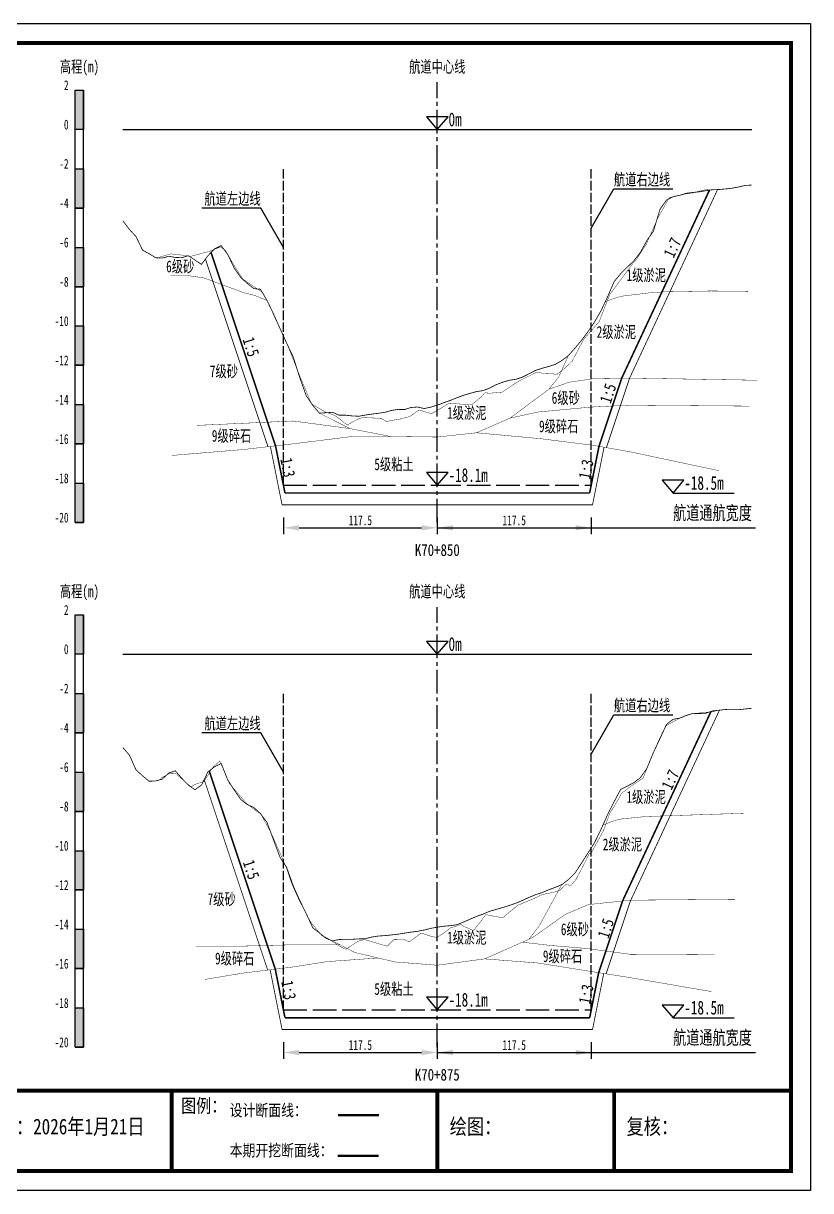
# Model space of a CAD drawing. Header units: millimetres. Extents: x 0 to 1680, y -8762 to 0.
# Drawn here: x 849.7 to 1050, y -6534 to -6237 of the extents above; entities that cross this region are included whole.
import ezdxf
from ezdxf.enums import TextEntityAlignment as Align

# ---------------------------------------------------------------- set-up
doc = ezdxf.new("R2010")
doc.units = ezdxf.units.MM
for name, pattern in [('ACAD_ISO02W100', [15, 12, -3]), ('ACAD_ISO05W100', [33, 24, -3, 0, -3, 0, -3]), ('CENTER2', [1.125, 0.75, -0.125, 0.125, -0.125])]:
    doc.linetypes.add(name, pattern=pattern)
for name, color, linetype in [('0-桩号', 1, 'Continuous'), ('0-航道左右边线标注', 8, 'Continuous'), ('1-疏浚底高', 7, 'Continuous'), ('1-通航宽度', 7, 'Continuous'), ('1-通航底高', 7, 'Continuous'), ('202601', 5, 'Continuous'), ('DMX', 20, 'Continuous'), ('L1', 7, 'Continuous'), ('图幅外框线', 145, 'Continuous'), ('地质分层', 6, 'Continuous'), ('坡比', 1, 'Continuous'), ('尺寸标注', 1, 'Continuous'), ('开挖线', 4, 'Continuous'), ('标尺', 7, 'Continuous'), ('超挖线', 3, 'Continuous'), ('辅助框', 7, 'Continuous'), ('通航底面线', 7, 'ACAD_ISO02W100')]:
    doc.layers.add(name, color=color, linetype=linetype)
doc.styles.get("Standard").update_dxf_attribs({"font": 'arial.ttf'})
doc.styles.add('仿宋', font='仿宋_GB2312.ttf', dxfattribs={"width": 0.8})
doc.styles.add('仿宋GB2312', font='仿宋_GB2312.ttf', dxfattribs={"width": 0.7, "height": 2.5})
doc.styles.add('仿宋体', font='仿宋_GB2312.ttf', dxfattribs={"width": 0.8})
doc.dimstyles.new('2000', dxfattribs={"dimtxt": 3, "dimasz": 2.5, "dimexe": 1.25, "dimexo": 0.625, "dimtad": 1, "dimlfac": 2, "dimdsep": 46, "dimtxsty": 'Standard', "dimcen": 2.5, "dimadec": 0, "dimazin": 0, "dimtfac": 1, "dimtmove": 0, "dimatfit": 3, "dimfxl": 0, "dimarcsym": 0})

# ---------------------------------------------------------------- blocks, each defined once
blk = doc.blocks.new('标尺')
at = {"layer": '标尺', "linetype": 'Continuous'}
for points in [[(-2.11667, 100), (0, 100), (0, 90), (-2.11667, 90)], [(-2.11667, 80), (0, 80), (0, 70), (-2.11667, 70)], [(-2.11667, 60), (0, 60), (0, 50), (-2.11667, 50)], [(-2.11667, 40), (0, 40), (0, 30), (-2.11667, 30)], [(-2.11667, 20), (0, 20), (0, 10), (-2.11667, 10)], [(-2.11667, 0), (0, 0), (0, -10), (-2.11667, -10)]]:
    blk.add_hatch(color=256, dxfattribs=at).paths.add_polyline_path(points)
for p, q in [((-2.11667, -10), (-2.11667, 100)), ((0, -10), (0, 100)), ((-2.11667, 80), (0, 80)), ((-2.11667, 70), (0, 70)), ((-2.11667, 60), (0, 60)), ((-2.11667, 50), (0, 50)), ((-2.11667, 40), (0, 40)), ((-2.11667, 30), (0, 30)), ((-2.11667, 20), (0, 20)), ((-2.11667, 10), (0, 10)), ((-2.11667, 0), (0, 0)), ((-2.11667, -10), (0, -10))]:
    blk.add_line(p, q, dxfattribs=at)
at = {"layer": '标尺'}
for points in [[(-2.11667, 100), (0, 100), (0, 90), (-2.11667, 90)], [(-2.11667, 100), (0, 100), (0, 90), (-2.11667, 90)], [(-2.11667, 80), (0, 80), (0, 70), (-2.11667, 70)], [(-2.11667, 80), (0, 80), (0, 70), (-2.11667, 70)], [(-2.11667, 60), (0, 60), (0, 50), (-2.11667, 50)], [(-2.11667, 60), (0, 60), (0, 50), (-2.11667, 50)], [(-2.11667, 40), (0, 40), (0, 30), (-2.11667, 30)], [(-2.11667, 40), (0, 40), (0, 30), (-2.11667, 30)], [(-2.11667, 20), (0, 20), (0, 10), (-2.11667, 10)], [(-2.11667, 20), (0, 20), (0, 10), (-2.11667, 10)], [(-2.11667, 0), (0, 0), (0, -10), (-2.11667, -10)], [(-2.11667, 0), (0, 0), (0, -10), (-2.11667, -10)]]:
    blk.add_lwpolyline(points, close=True, dxfattribs=at)
at = {"layer": '标尺', "style": '仿宋GB2312', "width": 0.7}
blk.add_text('高程(m)', height=3, dxfattribs=at).set_placement((-1.05833, 106), align=Align.MIDDLE_CENTER)
for s, p in [('2', (-3.81667, 100)), ('0', (-3.81667, 90)), ('-2', (-3.81667, 80)), ('-4', (-3.81667, 70)), ('-6', (-3.81667, 60)), ('-8', (-3.81667, 50)), ('-10', (-3.81667, 40)), ('-12', (-3.81667, 30)), ('-14', (-3.81667, 20)), ('-16', (-3.81667, 10)), ('-18', (-3.81667, 0)), ('-20', (-3.81667, -10))]:
    blk.add_text(s, height=2.5, dxfattribs=at).set_placement(p, align=Align.RIGHT)
blk = doc.blocks.new('通航底高')
at = {"layer": '1-通航底高'}
for p, q in [((-2.76, 3.23), (0, 0)), ((2.76, 3.23), (-2.76, 3.23)), ((0, 0), (2.76, 3.23))]:
    blk.add_line(p, q, dxfattribs=at)
at = {"layer": '1-通航底高', "style": '仿宋', "width": 0.7}
blk.add_attdef('通航底高', (2.86, 0.82), '', height=3.5, dxfattribs=at)
blk = doc.blocks.new('疏浚底高')
at = {"layer": '1-疏浚底高'}
for p, q in [((-2.76, 3.23), (0, 0)), ((2.76, 3.23), (-2.76, 3.23)), ((0, 0), (2.76, 3.23)), ((0, 0), (15.51, 0))]:
    blk.add_line(p, q, dxfattribs=at)
at = {"layer": '1-疏浚底高', "style": '仿宋', "width": 0.7}
blk.add_attdef('疏浚底高', (2.86, 0.82), '', height=3.5, dxfattribs=at)
blk = doc.blocks.new('*D262')
at = {"layer": 'Defpoints', "color": 0}
for p in [(915.83, -6354.5), (955, -6354.5), (955, -6365.35)]:
    blk.add_point(p, dxfattribs=at)
at = {"layer": '尺寸标注', "color": 0, "lineweight": -2, "ltscale": 0.5}
for p, q in [((915.83, -6362.75), (915.83, -6366.95)), ((955, -6362.75), (955, -6366.95)), ((919.83, -6365.35), (951, -6365.35))]:
    blk.add_line(p, q, dxfattribs=at)
at = {"layer": '尺寸标注', "color": 0}
for points in [[(919.83, -6364.69), (919.83, -6366.02), (915.83, -6365.35)], [(951, -6366.02), (951, -6364.69), (955, -6365.35)]]:
    blk.add_solid(points, dxfattribs=at)
at = {"layer": '尺寸标注', "color": 0, "insert": (935.42, -6363.46), "char_height": 2.5, "attachment_point": 5, "style": '仿宋GB2312'}
blk.add_mtext('117.5', dxfattribs=at)
blk = doc.blocks.new('*D263')
at = {"layer": 'Defpoints', "color": 0}
for p in [(915.83, -6488), (955, -6488), (955, -6498.85)]:
    blk.add_point(p, dxfattribs=at)
at = {"layer": '尺寸标注', "color": 0, "lineweight": -2, "ltscale": 0.5}
for p, q in [((915.83, -6496.25), (915.83, -6500.45)), ((955, -6496.25), (955, -6500.45)), ((919.83, -6498.85), (951, -6498.85))]:
    blk.add_line(p, q, dxfattribs=at)
at = {"layer": '尺寸标注', "color": 0}
for points in [[(919.83, -6498.19), (919.83, -6499.52), (915.83, -6498.85)], [(951, -6499.52), (951, -6498.19), (955, -6498.85)]]:
    blk.add_solid(points, dxfattribs=at)
at = {"layer": '尺寸标注', "color": 0, "insert": (935.42, -6496.96), "char_height": 2.5, "attachment_point": 5, "style": '仿宋GB2312'}
blk.add_mtext('117.5', dxfattribs=at)
blk = doc.blocks.new('*D319')
at = {"layer": 'Defpoints', "color": 0}
for p in [(955, -6354.5), (994.17, -6354.5), (994.17, -6365.35)]:
    blk.add_point(p, dxfattribs=at)
at = {"layer": '尺寸标注', "color": 0, "lineweight": -2, "ltscale": 0.5}
for p, q in [((955, -6362.75), (955, -6366.95)), ((994.17, -6362.75), (994.17, -6366.95)), ((959, -6365.35), (990.17, -6365.35))]:
    blk.add_line(p, q, dxfattribs=at)
at = {"layer": '尺寸标注', "color": 0}
for points in [[(959, -6364.69), (959, -6366.02), (955, -6365.35)], [(990.17, -6366.02), (990.17, -6364.69), (994.17, -6365.35)]]:
    blk.add_solid(points, dxfattribs=at)
at = {"layer": '尺寸标注', "color": 0, "insert": (974.58, -6363.46), "char_height": 2.5, "attachment_point": 5, "style": '仿宋GB2312'}
blk.add_mtext('117.5', dxfattribs=at)
blk = doc.blocks.new('*D320')
at = {"layer": 'Defpoints', "color": 0}
for p in [(955, -6488), (994.17, -6488), (994.17, -6498.85)]:
    blk.add_point(p, dxfattribs=at)
at = {"layer": '尺寸标注', "color": 0, "lineweight": -2, "ltscale": 0.5}
for p, q in [((955, -6496.25), (955, -6500.45)), ((994.17, -6496.25), (994.17, -6500.45)), ((959, -6498.85), (990.17, -6498.85))]:
    blk.add_line(p, q, dxfattribs=at)
at = {"layer": '尺寸标注', "color": 0}
for points in [[(959, -6498.19), (959, -6499.52), (955, -6498.85)], [(990.17, -6499.52), (990.17, -6498.19), (994.17, -6498.85)]]:
    blk.add_solid(points, dxfattribs=at)
at = {"layer": '尺寸标注', "color": 0, "insert": (974.58, -6496.96), "char_height": 2.5, "attachment_point": 5, "style": '仿宋GB2312'}
blk.add_mtext('117.5', dxfattribs=at)

msp = doc.modelspace()

# ---------------------------------------------------------------- linework, layer by layer
at = {"layer": '0-航道左右边线标注', "linetype": 'ACAD_ISO02W100', "ltscale": 0.2}
for points in [[(915.8333, -6354.5), (915.8333, -6274)], [(994.1667, -6354.5), (994.1667, -6274)], [(915.8333, -6488), (915.8333, -6407.5)], [(994.1667, -6488), (994.1667, -6407.5)]]:
    msp.add_lwpolyline(points, dxfattribs=at)
at = {"layer": '0-航道左右边线标注'}
for points in [[(994.1667, -6289.111), (999.9402, -6279.111), (1014.9402, -6279.111)], [(915.8333, -6294), (910.0598, -6284), (895.0598, -6284)], [(994.1667, -6422.9123), (999.9402, -6412.9123), (1014.9402, -6412.9123)], [(915.8333, -6427.5), (910.0598, -6417.5), (895.0598, -6417.5)]]:
    msp.add_lwpolyline(points, dxfattribs=at)
at = {"layer": '1-通航宽度'}
for points in [[(955, -6365.35), (1036, -6365.35)], [(955, -6498.85), (1036, -6498.85)]]:
    msp.add_lwpolyline(points, dxfattribs=at)
at = {"layer": '202601', "color": 1, "linetype": 'Continuous', "const_width": 0.1}
for points in [[(884.166, -6296.45), (884.3097, -6296.5), (886.123, -6295.95), (887.2197, -6295.65), (891.1564, -6296.1), (891.503, -6296.15), (891.9664, -6296.35), (897.273, -6294.95), (897.3164, -6294.9), (897.3264, -6294.9), (897.3597, -6294.85), (899.8497, -6293.9), (901.1097, -6294.8), (903.503, -6298.95), (905.5564, -6302.1), (907.9197, -6303.7), (910.373, -6305.35), (911.5397, -6307.25), (913.0964, -6310.6), (913.943, -6312.55), (914.5864, -6313.8), (916.933, -6318.95), (919.4497, -6325.35), (919.573, -6325.65), (919.8297, -6326.3), (922.983, -6333.8), (924.503, -6334.7), (926.563, -6335.9), (928.203, -6336.5), (929.0864, -6336.9), (930.093, -6337.6), (932.0797, -6339.2), (933.6464, -6338.3), (935.263, -6337.5), (936.243, -6337.3), (940.6597, -6337.5), (942.1464, -6338.3), (943.543, -6338), (945.6897, -6337.65), (947.963, -6337.05), (950.443, -6335.35), (951.2564, -6335.65), (953.5197, -6336.3), (956.323, -6334.7), (957.9297, -6333.65), (961.3597, -6333.9), (963.663, -6334.1), (966.1797, -6332.05), (967.0997, -6331), (968.403, -6331.1), (971.4697, -6330.85), (974.973, -6328.5), (976.483, -6327.65), (979.293, -6326.25), (980.3764, -6325.75), (981.703, -6326), (984.3297, -6326.1), (985.303, -6326.45), (987.7164, -6324.5), (989.2897, -6323), (991.5297, -6318.75), (992.2564, -6317.4), (993.1997, -6316.3), (996.153, -6312.95), (998.873, -6306), (998.8797, -6306), (998.883, -6306), (998.8897, -6306), (1004.443, -6298.5), (1005.7264, -6296.95), (1008.1564, -6293.25), (1010.703, -6287.5), (1010.9064, -6286.9), (1014.003, -6281.4), (1014.9564, -6281.1), (1016.593, -6280.8), (1017.9097, -6280.45), (1019.8997, -6280.15), (1022.4464, -6279.5), (1023.5864, -6279.3), (1025.1764, -6279.4), (1025.833, -6279.35)], [(884.166, -6429.6), (884.973, -6428.85), (887.023, -6427.8), (888.4264, -6427.85), (891.493, -6430.55), (892.3764, -6431.25), (893.2864, -6430.65), (895.653, -6429.9), (897.2764, -6427.25), (898.063, -6426.1), (899.6564, -6424.7), (902.1364, -6430.45), (902.2497, -6430.6), (902.673, -6431.05), (905.9764, -6434.95), (906.7864, -6435.75), (908.743, -6437.25), (910.1297, -6438.2), (911.8597, -6441.45), (912.6297, -6442.85), (913.3597, -6444.45), (916.573, -6451.75), (918.003, -6456), (919.7697, -6459.95), (921.7164, -6463.7), (922.8364, -6465.75), (925.6497, -6469.15), (926.9164, -6469.65), (928.803, -6470.9), (930.1264, -6471.8), (931.763, -6472.6), (934.123, -6471), (934.883, -6470.55), (936.5164, -6470.1), (940.3197, -6471.25), (942.253, -6471.8), (943.933, -6470.15), (946.5364, -6470.1), (947.8764, -6470.7), (949.103, -6469.8), (950.9197, -6468.45), (953.303, -6469.25), (954.9164, -6469.6), (957.1397, -6468.15), (958.2864, -6467.15), (959.653, -6466.75), (961.0364, -6466.3), (961.5564, -6466.65), (964.1897, -6467.85), (966.6497, -6464.7), (967.303, -6463.8), (967.533, -6463.8), (971.633, -6464.6), (975.2097, -6461.6), (975.653, -6461.2), (975.9497, -6461.2), (980.5464, -6459.25), (980.963, -6459), (981.7964, -6458.65), (984.603, -6458.1), (986.1397, -6457.6), (987.6797, -6456.15), (989.0697, -6456.3), (990.2964, -6454.8), (992.3897, -6450.85), (993.6497, -6448.3), (994.2097, -6448), (997.2797, -6442.4), (998.9164, -6437.9), (999.8764, -6436.45), (1001.933, -6432.9), (1004.003, -6431.25), (1006.8197, -6429.4), (1007.3697, -6429.05), (1007.813, -6427.9), (1010.6597, -6420.95), (1012.383, -6417.25), (1013.2597, -6415.7), (1016.203, -6414.05), (1016.5264, -6413.8), (1016.7697, -6413.7), (1019.7797, -6412.65), (1021.3597, -6412.5), (1025.143, -6412.15), (1025.833, -6412)]]:
    msp.add_lwpolyline(points, dxfattribs=at)
at = {"layer": 'DMX', "color": 7, "linetype": 'Continuous', "const_width": 0.2}
for points in [[(875, -6287.215), (875, -6287.215), (876.6667, -6289.445), (878.3333, -6291.245), (880, -6294.7), (881.6667, -6295.61), (883.3333, -6296.64), (885, -6296.72), (886.6667, -6296.26), (888.3333, -6296.565), (890, -6296.61), (891.6667, -6296.12), (893.3333, -6297.235), (895, -6298.325), (896.6667, -6296.075), (898.3333, -6294.375), (900, -6293.55), (901.6667, -6295.78), (903.3333, -6299.295), (905, -6301.685), (906.6667, -6303.195), (908.3333, -6304.495), (910, -6304.655), (911.6667, -6307.505), (913.3333, -6310.965), (915, -6314.7), (916.6667, -6318.37), (918.3333, -6321.85), (920, -6327.135), (921.6667, -6331.78), (923.3333, -6334.225), (925, -6336.185), (926.6667, -6336.075), (928.3333, -6335.97), (930, -6336.7), (931.6667, -6336.7), (933.3333, -6336.885), (935, -6336.97), (936.6667, -6336.665), (938.3333, -6336.425), (940, -6336.205), (941.6667, -6335.97), (943.3333, -6335.49), (945, -6335.23), (946.6667, -6335.26), (948.3333, -6334.735), (950, -6334.62), (951.6667, -6335.005), (953.3333, -6334.65), (955, -6334.145), (956.6667, -6333.51), (958.3333, -6332.925), (960, -6332.26), (961.6667, -6331.635), (963.3333, -6331.135), (965, -6330.69), (966.6667, -6330.44), (968.3333, -6329.785), (970, -6328.93), (971.6667, -6328.305), (973.3333, -6327.81), (975, -6327.565), (976.6667, -6327.015), (978.3333, -6326.165), (980, -6325.295), (981.6667, -6324.765), (983.3333, -6324.305), (985, -6323.79), (986.6667, -6322.81), (988.3333, -6321.55), (990, -6319.68), (991.6667, -6317.685), (993.3333, -6315.465), (995, -6312.985), (996.6667, -6310.12), (998.3333, -6306.57), (1000, -6302.7), (1001.6667, -6300.705), (1003.3333, -6299.03), (1005, -6297.435), (1006.6667, -6295.28), (1008.3333, -6292.245), (1010, -6289.855), (1011.6667, -6284.285), (1013.3333, -6281.95), (1015, -6281.1), (1016.6667, -6280.755), (1018.3333, -6280.25), (1020, -6280.025), (1021.6667, -6279.87), (1023.3333, -6279.59), (1025, -6279.325), (1026.6667, -6279.275), (1028.3333, -6279.14), (1030, -6278.945), (1031.6667, -6278.635), (1033.3333, -6278.245), (1035, -6278.145)], [(875, -6421.28), (875, -6421.28), (876.6667, -6423.2), (878.3333, -6426.925), (880, -6428.45), (881.6667, -6429.83), (883.3333, -6429.765), (885, -6429.3), (886.6667, -6427.75), (888.3333, -6427.17), (890, -6429.1), (891.6667, -6430.83), (893.3333, -6431.99), (895, -6430.81), (896.6667, -6427.435), (898.3333, -6426.14), (900, -6425.325), (901.6667, -6429.455), (903.3333, -6432.09), (905, -6434.485), (906.6667, -6435.765), (908.3333, -6436.52), (910, -6438.07), (911.6667, -6440.3), (913.3333, -6444.78), (915, -6449.24), (916.6667, -6451.745), (918.3333, -6456.42), (920, -6460.16), (921.6667, -6463.565), (923.3333, -6467.125), (925, -6468.435), (926.6667, -6469.78), (928.3333, -6470.455), (930, -6470.11), (931.6667, -6470.045), (933.3333, -6470.05), (935, -6469.945), (936.6667, -6469.905), (938.3333, -6469.475), (940, -6469.215), (941.6667, -6469.11), (943.3333, -6468.93), (945, -6468.75), (946.6667, -6468.485), (948.3333, -6468.225), (950, -6468.005), (951.6667, -6467.69), (953.3333, -6467.26), (955, -6466.965), (956.6667, -6466.725), (958.3333, -6466.58), (960, -6466.335), (961.6667, -6465.66), (963.3333, -6464.94), (965, -6464.21), (966.6667, -6463.63), (968.3333, -6462.91), (970, -6462.43), (971.6667, -6461.965), (973.3333, -6461.445), (975, -6460.85), (976.6667, -6460.16), (978.3333, -6459.39), (980, -6458.685), (981.6667, -6458.18), (983.3333, -6457.45), (985, -6456.845), (986.6667, -6456.15), (988.3333, -6454.87), (990, -6453.245), (991.6667, -6450.705), (993.3333, -6448.1), (995, -6445.48), (996.6667, -6442.06), (998.3333, -6438.305), (1000, -6435.015), (1001.6667, -6431.9), (1003.3333, -6431.075), (1005, -6430.19), (1006.6667, -6428.93), (1008.3333, -6426.555), (1010, -6422.465), (1011.6667, -6418.985), (1013.3333, -6415.345), (1015, -6414.075), (1016.6667, -6413.78), (1018.3333, -6413.12), (1020, -6412.57), (1021.6667, -6412.615), (1023.3333, -6412.525), (1025, -6411.945), (1026.6667, -6411.765), (1028.3333, -6411.58), (1030, -6411.645), (1031.6667, -6411.63), (1033.3333, -6411.45), (1035, -6411.27)]]:
    msp.add_lwpolyline(points, dxfattribs=at)
at = {"layer": 'L1', "linetype": 'CENTER2', "ltscale": 8}
for p, q in [((955, -6364), (955, -6252)), ((955, -6497.5), (955, -6385.5))]:
    msp.add_line(p, q, dxfattribs=at)
at = {"layer": 'L1'}
for p, q in [((952.2375, -6260.7679), (955, -6264)), ((957.7625, -6260.7679), (952.2375, -6260.7679)), ((955, -6264), (957.7625, -6260.7679)), ((875, -6264), (1035, -6264)), ((952.2375, -6394.2679), (955, -6397.5)), ((957.7625, -6394.2679), (952.2375, -6394.2679)), ((955, -6397.5), (957.7625, -6394.2679)), ((875, -6397.5), (1035, -6397.5))]:
    msp.add_line(p, q, dxfattribs=at)
at = {"layer": '图幅外框线'}
msp.add_lwpolyline([(630, -6237), (1050, -6237), (1050, -6534), (630, -6534)], close=True, dxfattribs=at)
at = {"layer": '地质分层', "linetype": 'ACAD_ISO05W100', "ltscale": 0.2, "const_width": 0.1, "flags": 128}
for points in [[(887.0475, -6301.1231), (891.5242, -6301.1784), (895.5453, -6301.7551), (905.8337, -6305.564), (908.5147, -6306.231), (911.6667, -6307.505)], [(997.7271, -6307.8613), (999.631, -6307.0965), (1001.8756, -6306.4256), (1004.1669, -6306.1481), (1008.7324, -6305.5973), (1013.0514, -6305.2955), (1024.7472, -6305.0906), (1034.0789, -6305.184)], [(983.3872, -6330.0923), (985.8974, -6326.9759), (988.3333, -6321.55)], [(925, -6336.185), (932.7829, -6340.1054), (943.0893, -6342.101), (955, -6342.2556), (964.953, -6341.1699), (973.5387, -6337.4281), (983.3872, -6330.0923), (988.6165, -6328.2936), (995.1859, -6327.3493), (1004.1669, -6327.2592), (1036.4144, -6327.8019)], [(973.5387, -6337.4281), (980.7215, -6335.8777), (993.991, -6334.6426), (1004.1669, -6334.1481), (1034.3846, -6334.3826)], [(893.9274, -6339.2848), (905.8337, -6338.7453), (918.3214, -6338.1738), (932.7829, -6340.1054)], [(887.5184, -6346.9317), (905.8337, -6345.4119), (917.6674, -6344.056), (933.5595, -6342.0952), (943.0893, -6342.101)], [(964.953, -6341.1699), (981.3707, -6342.6852), (994.7847, -6344.3772), (1004.1669, -6346.0369), (1026.6918, -6350.8196)], [(997.1619, -6440.9443), (1000.2079, -6439.8061), (1002.2297, -6439.3526), (1004.1669, -6439.2054), (1008.0637, -6438.8002), (1016.5772, -6438.5222), (1033.0206, -6437.9805)], [(986.6667, -6456.15), (983.3915, -6462.1553), (980.879, -6466.7235), (978.3062, -6470.0344)], [(928.3333, -6470.455), (934.0102, -6473.4083), (944.2704, -6475.8142), (955, -6476.6444), (967.0754, -6475.0295), (979.2256, -6469.6255), (987.63, -6463.6815), (993.4261, -6461.2156), (1004.1669, -6460.0943), (1030.7596, -6459.8711)], [(893.549, -6471.8062), (905.8337, -6471.7742), (917.5425, -6471.4564), (930.2496, -6471.4519)], [(976.6143, -6470.7869), (983.8661, -6471.6161), (992.9214, -6472.3791), (1004.1669, -6473.8721), (1025.5833, -6473.9888)], [(895.8485, -6480.2549), (905.8337, -6478.6076), (917.8968, -6477.1458), (926.892, -6475.7264), (939.9708, -6474.8059)], [(967.0754, -6475.0295), (980.5512, -6476.0773), (1004.1669, -6479.8166), (1024.7743, -6483.3533)]]:
    msp.add_lwpolyline(points, dxfattribs=at)
at = {"layer": '开挖线', "linetype": 'Continuous', "const_width": 0.4, "flags": 128}
for points in [[(1001.9218, -6327.2817), (1024.2456, -6279.445)], [(913.8324, -6344.4954), (897.432, -6295.2943)], [(996.1432, -6344.6175), (1001.9218, -6327.2817)], [(916.2333, -6356.5), (913.8324, -6344.4954)], [(993.7667, -6356.5), (996.1432, -6344.6175)], [(916.2333, -6356.5), (993.7667, -6356.5)], [(1002.1356, -6460.3064), (1024.6469, -6412.0679)], [(913.7627, -6477.6468), (896.9516, -6427.2136)], [(996.0601, -6478.5329), (1002.1356, -6460.3064)], [(916.2333, -6490), (913.7627, -6477.6468)], [(993.7667, -6490), (996.0601, -6478.5329)], [(916.2333, -6490), (993.7667, -6490)]]:
    msp.add_lwpolyline(points, dxfattribs=at)
at = {"layer": '超挖线', "linetype": 'ACAD_ISO02W100', "ltscale": 0.5, "const_width": 0.2, "flags": 128}
for points in [[(1003.9312, -6327.2615), (1026.32, -6279.2854)], [(911.906, -6344.7161), (895.9947, -6296.9822)], [(998.0318, -6344.9516), (1003.9285, -6327.2616)], [(915.5, -6359.5), (912.529, -6344.6448)], [(994.5, -6359.5), (997.4309, -6344.8453)], [(915.5, -6359.5), (994.5, -6359.5)], [(1004.2348, -6460.0938), (1026.7949, -6411.7508)], [(911.8403, -6477.8797), (895.6868, -6429.4192)], [(997.9598, -6478.8337), (1004.2064, -6460.094)], [(915.5, -6493), (912.4609, -6477.8045)], [(994.5, -6493), (997.3525, -6478.7376)], [(915.5, -6493), (994.5, -6493)]]:
    msp.add_lwpolyline(points, dxfattribs=at)
at = {"layer": '辅助框', "color": 24, "const_width": 1}
msp.add_lwpolyline([(1045, -6529), (1045, -6242), (655, -6242), (655, -6529)], close=True, dxfattribs=at)
for points in [[(655, -6508.582), (1045, -6508.582)], [(887.3788, -6508.582), (887.3788, -6529)], [(955, -6508.582), (955, -6529)], [(1000, -6508.582), (1000, -6508.582), (1000, -6529)]]:
    msp.add_lwpolyline(points, dxfattribs=at)
at = {"layer": '辅助框', "color": 7, "lineweight": 50}
msp.add_lwpolyline([(929.7886, -6514.7804), (940.1471, -6514.7804)], dxfattribs=at)
at = {"layer": '辅助框', "color": 1, "lineweight": 50}
msp.add_lwpolyline([(929.7168, -6525.107), (940.0753, -6525.107)], dxfattribs=at)
at = {"layer": '通航底面线', "ltscale": 0.5}
for points in [[(915.8333, -6354.5), (955, -6354.5), (994.1667, -6354.5)], [(915.8333, -6488), (955, -6488), (994.1667, -6488)]]:
    msp.add_lwpolyline(points, dxfattribs=at)

# ---------------------------------------------------------------- block references
at = {"layer": '1-疏浚底高'}
for p in [(1015, -6356.5), (1015, -6490)]:
    msp.add_blockref('疏浚底高', p, dxfattribs=at).add_auto_attribs({'疏浚底高': '-18.5m'})
at = {"layer": '1-通航底高'}
for p in [(955, -6354.5), (955, -6488)]:
    msp.add_blockref('通航底高', p, dxfattribs=at).add_auto_attribs({'通航底高': '-18.1m'})
at = {"layer": '标尺'}
for p in [(865, -6354), (865, -6487.5)]:
    msp.add_blockref('标尺', p, dxfattribs=at)

# ---------------------------------------------------------------- texts
at = {"layer": '0-桩号', "style": '仿宋', "width": 0.8}
for s, p in [('K70+850', (955, -6371.0289)), ('K70+875', (955, -6504.5289))]:
    msp.add_text(s, height=3, dxfattribs=at).set_placement(p, align=Align.MIDDLE)
at = {"layer": '0-航道左右边线标注', "style": '仿宋', "width": 0.7}
for p in [(999.9402, -6279.111), (999.9402, -6412.9123)]:
    msp.add_text('航道右边线', height=3, dxfattribs=at).set_placement(p, align=Align.BOTTOM_LEFT)
for p in [(910.0598, -6284), (910.0598, -6417.5)]:
    msp.add_text('航道左边线', height=3, dxfattribs=at).set_placement(p, align=Align.BOTTOM_RIGHT)
at = {"layer": '1-通航宽度', "style": '仿宋', "width": 0.7}
for p in [(1015, -6364.35), (1015, -6497.85)]:
    msp.add_text('航道通航宽度', height=3.5, dxfattribs=at).set_placement(p, align=Align.BOTTOM_LEFT)
at = {"layer": 'L1', "style": '仿宋', "width": 0.7}
for p in [(955, -6248.0289), (955, -6381.5289)]:
    msp.add_text('航道中心线', height=3, dxfattribs=at).set_placement(p, align=Align.MIDDLE_CENTER)
for p in [(957.8561, -6263.1797), (957.8561, -6396.6797)]:
    msp.add_text('0m ', height=3.5, dxfattribs=at).set_placement(p)
at = {"layer": '地质分层', "linetype": 'Continuous', "width": 0.7}
for s, style, p in [('6级砂', '仿宋GB2312', (889.5818, -6298.8441)), ('1级淤泥', '仿宋体', (1008.1792, -6301.0467)), ('2级淤泥', '仿宋体', (1000.5656, -6315.513)), ('7级砂', '仿宋GB2312', (900.698, -6325.5137)), ('6级砂', '仿宋GB2312', (987.6957, -6332.284)), ('1级淤泥', '仿宋体', (962.5027, -6336.0994)), ('9级碎石', '仿宋GB2312', (985.8965, -6339.5207)), ('9级碎石', '仿宋GB2312', (902.6406, -6341.9307)), ('5级粘土', '仿宋体', (943.9878, -6349.1852)), ('1级淤泥', '仿宋体', (1008.139, -6433.8086)), ('2级淤泥', '仿宋体', (1002.1135, -6445.8945)), ('7级砂', '仿宋GB2312', (900.1297, -6459.8273)), ('6级砂', '仿宋GB2312', (990.0132, -6467.4881)), ('1级淤泥', '仿宋体', (962.5027, -6469.5994)), ('9级碎石', '仿宋GB2312', (903.4644, -6474.9215)), ('9级碎石', '仿宋GB2312', (986.8735, -6474.3344)), ('5级粘土', '仿宋体', (943.9878, -6482.6852))]:
    msp.add_text(s, height=3, dxfattribs=dict(at, style=style)).set_placement(p, align=Align.MIDDLE_CENTER)
at = {"layer": '坡比', "style": '仿宋体', "width": 0.8}
for s, rotation, p in [('1:7', 65, (1014.8199, -6294.0584)), ('1:5', 288, (907.5872, -6319.3088)), ('1:5', 72, (998.442, -6331.1304)), ('1:3', 281, (916.9619, -6350.0082)), ('1:3', 79, (992.8664, -6350.436)), ('1:7', 65, (1014.2983, -6429.4338)), ('1:5', 288, (907.6437, -6452.3309)), ('1:5', 72, (997.8768, -6467.2609)), ('1:3', 281, (917.1902, -6482.9771)), ('1:3', 79, (992.883, -6483.9855))]:
    msp.add_text(s, height=3, rotation=rotation, dxfattribs=at).set_placement(p, align=Align.MIDDLE)
at = {"layer": '辅助框', "insert": (889.8269, -6510.632), "char_height": 3.5, "width": 20.652058, "attachment_point": 1, "style": '仿宋'}
msp.add_mtext('{\\C3;图例：}', dxfattribs=at)
at = {"layer": '辅助框', "color": 7, "lineweight": 50, "insert": (902.1654, -6512.0513), "char_height": 3, "width": 26.24717, "attachment_point": 1, "style": '仿宋'}
msp.add_mtext('设计断面线：', dxfattribs=at)
at = {"layer": '辅助框', "lineweight": 0, "char_height": 4, "width": 115.886347, "attachment_point": 1}
for s, insert in [('{\\fKaiTi|b0|i0|c134|p49;\\W0.8;测量日期：2026年1月21日}', (830.3284, -6515.682)), ('{\\fKaiTi|b0|i0|c134|p49;\\W0.8;绘图：}', (958.1551, -6515.682)), ('{\\fKaiTi|b0|i0|c134|p49;\\W0.8;复核：}', (1003.1551, -6515.682))]:
    msp.add_mtext(s, dxfattribs=dict(at, insert=insert))
at = {"layer": '辅助框', "color": 1, "insert": (902.1654, -6522.2604), "char_height": 3, "width": 26.24717, "attachment_point": 1, "style": '仿宋'}
msp.add_mtext('本期开挖断面线：', dxfattribs=at)

# ---------------------------------------------------------------- dimensions: what is measured, and where the dimension line sits
at = {"layer": '尺寸标注', "ltscale": 0.5}
for p1, p2, distance, picture, middle in [((915.8333, -6354.5), (955, -6354.5), -10.8523, '*D262', (935.4167, -6363.4558)), ((955, -6354.5), (994.1667, -6354.5), -10.8522, '*D319', (974.5833, -6363.4558)), ((915.8333, -6488), (955, -6488), -10.8522, '*D263', (935.4167, -6496.9558)), ((955, -6488), (994.1667, -6488), -10.8522, '*D320', (974.5833, -6496.9558))]:
    dim = msp.add_aligned_dim(p1=p1, p2=p2, distance=distance, dimstyle='2000', override={"dimtxt": 3.5, "dimasz": 4, "dimexe": 1.6, "dimexo": 8.25, "dimlfac": 3, "dimtxsty": '仿宋GB2312'}, dxfattribs=at)
    dim.commit()
    dim.dimension.update_dxf_attribs({"geometry": picture, "text_midpoint": middle})

doc.saveas('drawing.dxf')
